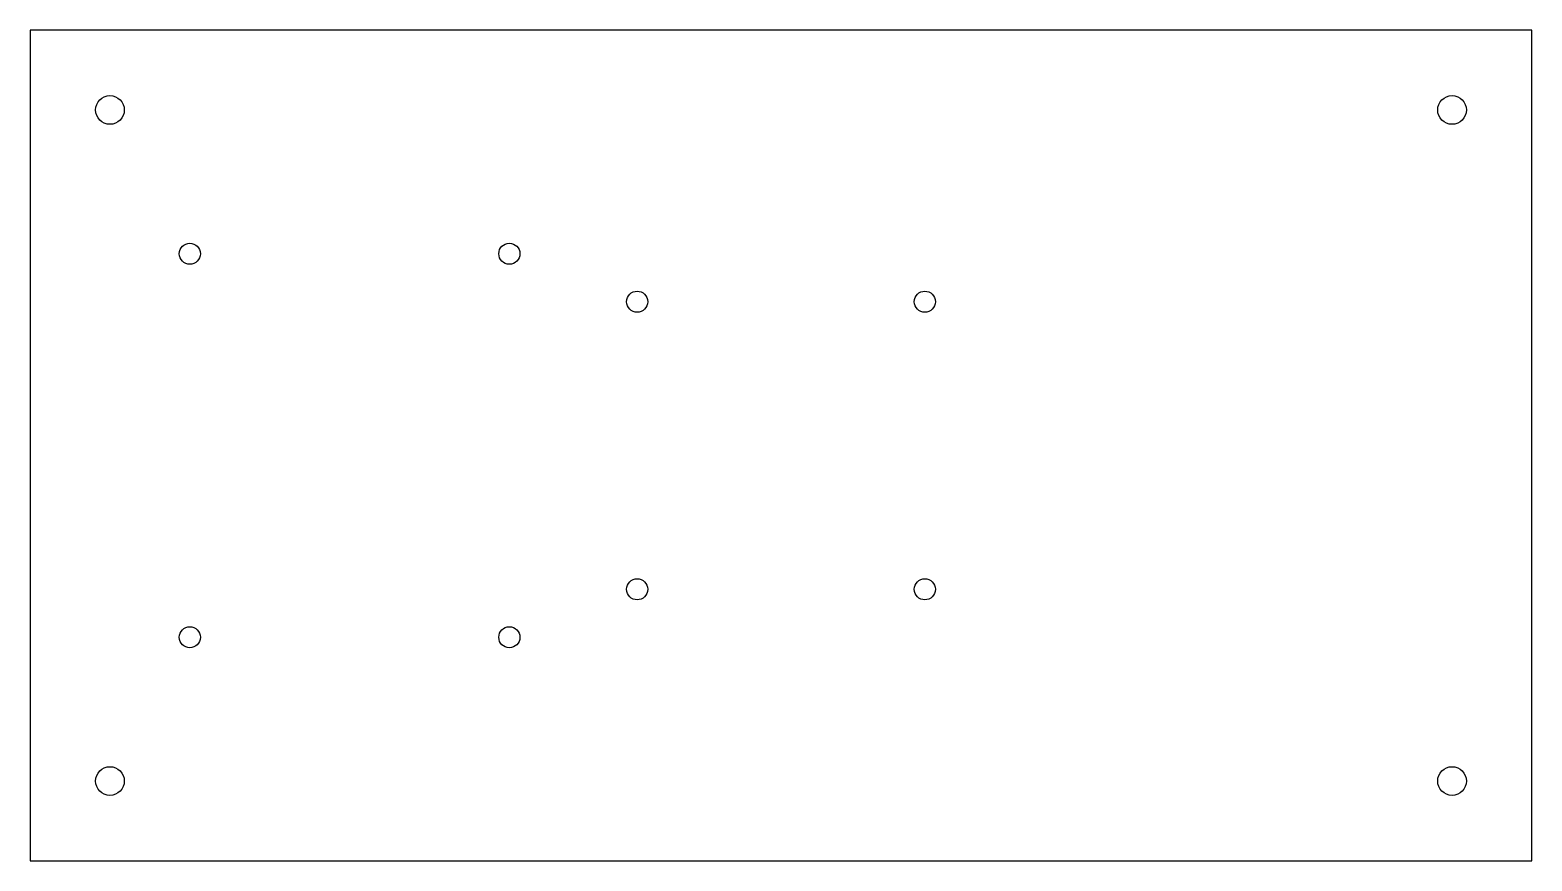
# Model space of a CAD drawing. Header units: millimetres. Extents: x 0 to 470, y 0 to 260.
import ezdxf

# ---------------------------------------------------------------- set-up
doc = ezdxf.new("R2010")
doc.units = ezdxf.units.MM
doc.layers.add('CutProfile', color=7, linetype='CONTINUOUS')

msp = doc.modelspace()

# ---------------------------------------------------------------- linework, layer by layer
at = {"layer": 'CutProfile'}
for p, q in [((0, 260), (0, 0)), ((470, 260), (0, 260)), ((470, 0), (470, 260)), ((0, 0), (470, 0))]:
    msp.add_line(p, q, dxfattribs=at)
for centre, radius in [((25, 235), 4.5), ((445, 235), 4.5), ((50, 190), 3.3), ((150, 190), 3.3), ((190, 175), 3.3), ((280, 175), 3.3), ((190, 85), 3.3), ((280, 85), 3.3), ((50, 70), 3.3), ((150, 70), 3.3), ((25, 25), 4.5), ((445, 25), 4.5)]:
    msp.add_circle(centre, radius, dxfattribs=at)

doc.saveas('drawing.dxf')
